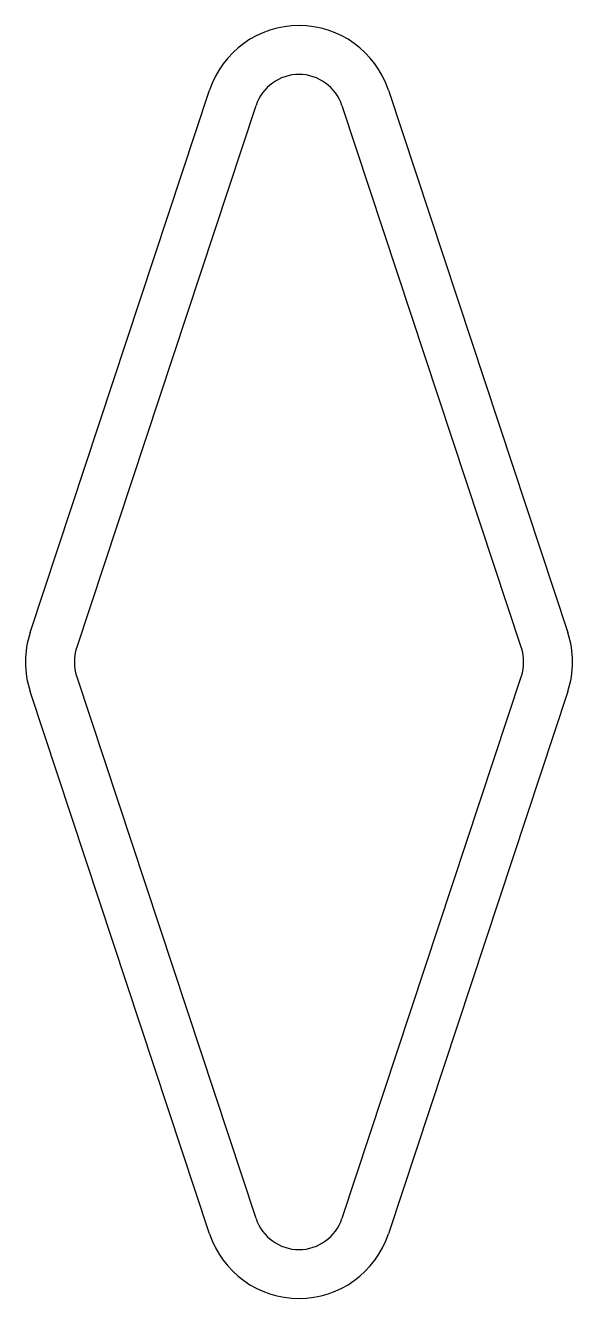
# Model space of a CAD drawing. Extents: x -0.38 to 0.38, y -0.88 to 0.88.
import ezdxf

# ---------------------------------------------------------------- set-up
doc = ezdxf.new("R2010")
doc.units = 0
doc.header["$MEASUREMENT"] = 0
for name, color, linetype in [('1_250BIT_500DEP', 5, 'CONTINUOUS'), ('2_250BIT_250DEP', 3, 'CONTINUOUS'), ('6_125BIT_500DEP', 5, 'CONTINUOUS')]:
    doc.layers.add(name, color=color, linetype=linetype)

msp = doc.modelspace()

# ---------------------------------------------------------------- linework, layer by layer
at = {"layer": '1_250BIT_500DEP', "color": 5, "linetype": 'CONTINUOUS'}
for p, q in [((-0.3068, 0.0196), (-0.0593, 0.7677)), ((0.0593, 0.7677), (0.3068, 0.0196)), ((-0.0593, -0.7677), (-0.3068, -0.0196)), ((0.3068, -0.0196), (0.0593, -0.7677))]:
    msp.add_line(p, q, dxfattribs=at)
for centre, start, end in [((0, 0.748), 18.3078, 161.6922), ((-0.2475, 0), 161.6924, -161.6924), ((0.2475, 0), -18.3076, 18.3076), ((0, -0.748), -161.6923, -18.3077)]:
    msp.add_arc(centre, 0.0625, start, end, dxfattribs=at)
at = {"layer": '2_250BIT_250DEP', "color": 3, "linetype": 'CONTINUOUS'}
for p, q in [((-0.3709, 0.0408), (-0.1234, 0.7889)), ((0.1234, 0.7889), (0.3709, 0.0408)), ((-0.1234, -0.7889), (-0.3709, -0.0408)), ((0.3709, -0.0408), (0.1234, -0.7889))]:
    msp.add_line(p, q, dxfattribs=at)
for centre, start, end in [((0, 0.748), 18.3078, 161.6922), ((-0.2475, 0), 161.6924, -161.6924), ((0.2475, 0), -18.3076, 18.3076), ((0, -0.748), -161.6923, -18.3077)]:
    msp.add_arc(centre, 0.13, start, end, dxfattribs=at)
at = {"layer": '6_125BIT_500DEP', "color": 5, "linetype": 'CONTINUOUS'}
for p, q in [((-0.3068, 0.0196), (-0.0593, 0.7677)), ((0.0593, 0.7677), (0.3068, 0.0196)), ((-0.0593, -0.7677), (-0.3068, -0.0196)), ((0.3068, -0.0196), (0.0593, -0.7677))]:
    msp.add_line(p, q, dxfattribs=at)
for centre, start, end in [((0, 0.748), 18.3078, 161.6922), ((-0.2475, 0), 161.6924, -161.6924), ((0.2475, 0), -18.3076, 18.3076), ((0, -0.748), -161.6923, -18.3077)]:
    msp.add_arc(centre, 0.0625, start, end, dxfattribs=at)

doc.saveas('drawing.dxf')
